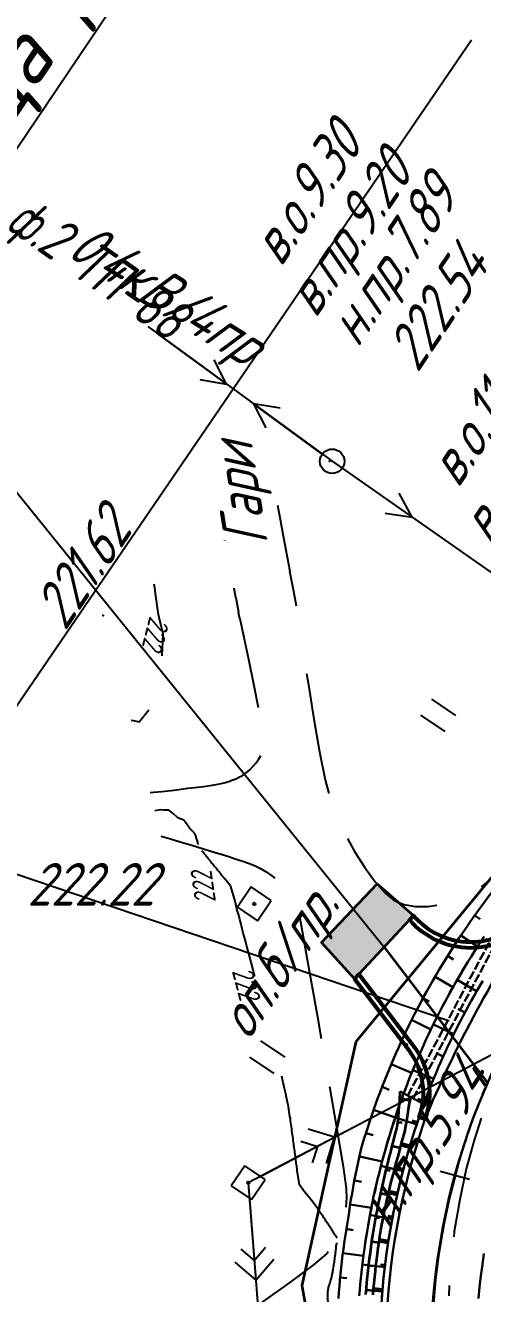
# Model space of a CAD drawing. Header units: millimetres. Extents: x -698 to 8131, y -704 to 4503.
# Drawn here: x 4445.5 to 4483, y 2994.8 to 3098.7 of the extents above; entities that cross this region are included whole.
import ezdxf
from ezdxf import colors
from ezdxf.entities.mleader import LeaderData, LeaderLine
from ezdxf.math import Vec2, Vec3

# ---------------------------------------------------------------- set-up
doc = ezdxf.new("R2010")
doc.units = ezdxf.units.MM
for name, pattern in [('ACAD_ISO02W100', [15, 12, -3]), ('CONTI', [0]), ('STROT', [1.7, 0.5, -1.2])]:
    doc.linetypes.add(name, pattern=pattern)
for name, color, linetype, lineweight in [('10', 1, 'Continuous', 35), ('Гравий', 30, 'Continuous', 35), ('КОПИЯ_ОСЬ_13_ОТКОСЫ', 7, 'Continuous', 30), ('ОСЬ_ВЕРХ_ПОКРЫТИЯ_ГРАНИЦЫ_ПОЛОС', 7, 'Continuous', 30), ('ОСЬ_ВЕРХ_ПОКРЫТИЯ_ОСЬ', 1, 'Continuous', 30), ('Ось_примыкания', 1, 'Continuous', 35), ('Площ примыкании', 101, 'Continuous', 30), ('Трубы мет.', 7, 'ACAD_ISO02W100', 30)]:
    doc.layers.add(name, color=color, linetype=linetype, lineweight=lineweight)
for name, color, linetype in [('GOR_BDEFAULT', 212, 'CONTI'), ('NAD_MDEFAULT', 7, 'CONTI'), ('PI_OTDEFAULT', 172, 'CONTI'), ('PI_TTDEFAULT', 5, 'CONTI'), ('PLN_O', 7, 'CONTI'), ('SIT_LDEFAULT', 7, 'CONTI'), ('USLZNDEFAULT', 7, 'CONTI'), ('ZAPSKDEFAULT', 7, 'CONTI'), ('Выноски', 250, 'Continuous'), ('ОСЬ_ВЕРХ_ПОКРЫТИЯ_ПИКЕТЫ', 1, 'Continuous'), ('разметка', 7, 'Continuous')]:
    doc.layers.add(name, color=color, linetype=linetype)
doc.styles.add('eskd', font='isocpeui.ttf', dxfattribs={"width": 1.2})
doc.styles.add('SHRFT', font='isocpeui.ttf', dxfattribs={"width": 3.5})
doc.styles.add('ГОСТ', font='isocpeui.ttf', dxfattribs={"height": 4})

# ---------------------------------------------------------------- blocks, each defined once
blk = doc.blocks.new('BL_2011')
at = {"color": 0}
for p, q in [((0, 0), (0, 2.4)), ((1.6, 0), (1.6, 2.4))]:
    blk.add_line(p, q, dxfattribs=at)
blk = doc.blocks.new('BL_27')
at = {"color": 0}
for p, q in [((1, 1), (-1, 1)), ((-1, 1), (-1, -1)), ((1, -1), (1, 1)), ((-1, -1), (1, -1))]:
    blk.add_line(p, q, dxfattribs=at)
blk.add_circle((0, 0), 0.1, dxfattribs=at)
blk = doc.blocks.new('BL_20')
at = {"color": 0}
blk.add_circle((0, 0), 1, dxfattribs=at)
blk = doc.blocks.new('*U49')
at = {"layer": 'КОПИЯ_ОСЬ_13_ОТКОСЫ'}
for points in [[(101.55, 385.49), (101.59, 386), (101.63, 386.5), (101.67, 387.01), (101.72, 387.51), (101.77, 388.02), (101.83, 388.52), (101.89, 389.03), (101.96, 389.53), (102.03, 390.03), (102.1, 390.53), (102.18, 391.03), (102.26, 391.54), (102.35, 392.04), (102.42, 392.55), (102.5, 393.06), (102.58, 393.58), (102.67, 394.09), (102.76, 394.6), (102.85, 395.11), (102.95, 395.62), (103.05, 396.13), (103.16, 396.64), (103.27, 397.15), (103.39, 397.66), (103.53, 398.14), (103.67, 398.61), (103.82, 399.09), (103.98, 399.57), (104.13, 400.04), (104.29, 400.51), (104.46, 400.98), (104.62, 401.45), (104.79, 401.92), (104.97, 402.39), (105.15, 402.86), (105.33, 403.32), (105.51, 403.79), (105.7, 404.25), (105.9, 404.71), (106.09, 405.17), (106.29, 405.62), (106.5, 406.08), (106.7, 406.53), (106.91, 406.99), (107.13, 407.44), (107.35, 407.89), (107.57, 408.33), (107.79, 408.78), (108.03, 409.24), (108.27, 409.69), (108.51, 410.14), (108.76, 410.6), (109.01, 411.04), (109.27, 411.49), (109.53, 411.94), (109.79, 412.38), (110.05, 412.82), (110.32, 413.26), (110.59, 413.7), (110.87, 414.13), (111.15, 414.56), (111.43, 414.99), (111.72, 415.42), (112.01, 415.84), (112.3, 416.27), (112.6, 416.69), (112.9, 417.1), (114.11, 418.74)], [(103.26, 385.7), (103.3, 386.18), (103.34, 386.66), (103.39, 387.14), (103.44, 387.62), (103.49, 388.1), (103.55, 388.58), (103.61, 389.06), (103.68, 389.54), (103.75, 390.02), (103.82, 390.5), (103.9, 390.98), (103.98, 391.46), (104.06, 391.93), (104.15, 392.41), (104.24, 392.88), (104.34, 393.36), (104.44, 393.83), (104.54, 394.3), (104.65, 394.78), (104.76, 395.25), (104.88, 395.72), (104.99, 396.19), (105.12, 396.66), (105.24, 397.12), (105.37, 397.59), (105.5, 398.05), (105.64, 398.52), (105.78, 398.98), (105.93, 399.44), (106.07, 399.9), (106.23, 400.36), (106.38, 400.82), (106.54, 401.28), (106.7, 401.74), (106.87, 402.19), (107.04, 402.64), (107.21, 403.1), (107.39, 403.55), (107.57, 404), (107.75, 404.44), (107.94, 404.89), (108.13, 405.33), (108.33, 405.78), (108.52, 406.22), (108.72, 406.66), (108.93, 407.1), (109.14, 407.53), (109.35, 407.97), (109.57, 408.4), (109.78, 408.83), (110.01, 409.26), (110.23, 409.69), (110.46, 410.12), (110.69, 410.54), (110.93, 410.97), (111.17, 411.39), (111.41, 411.81), (111.66, 412.22), (111.91, 412.64), (112.16, 413.06), (112.42, 413.48), (112.69, 413.89), (112.95, 414.31), (113.22, 414.72), (113.5, 415.13)], [(112.73, 416.87), (113.18, 416.55)], [(111.59, 415.22), (112.95, 414.31)], [(110.5, 413.55), (110.98, 413.25)], [(109.47, 411.83), (110.94, 410.98)], [(108.49, 410.09), (109, 409.81)], [(107.55, 408.3), (109.13, 407.52)], [(106.69, 406.5), (107.24, 406.25)], [(105.88, 404.67), (107.55, 403.96)], [(105.13, 402.82), (105.71, 402.59)], [(104.44, 400.94), (106.21, 400.32)], [(103.81, 399.04), (104.41, 398.85)], [(103.27, 397.12), (105.13, 396.7)], [(102.86, 395.16), (103.43, 395.05)], [(102.52, 393.19), (104.25, 392.91)], [(102.2, 391.18), (102.76, 391.09)], [(101.92, 389.2), (103.6, 388.98)], [(101.69, 387.21), (102.25, 387.16)]]:
    blk.add_lwpolyline(points, dxfattribs=at)

msp = doc.modelspace()

# ---------------------------------------------------------------- hatches: boundary and pattern name
at = {"layer": 'Гравий', "ltscale": 7}
h = msp.add_hatch(color=256, dxfattribs=at)
h.paths.add_polyline_path([(4474.93, 3023.18), (4471.9, 3025.77), (4469.81, 3023.55), (4472.51, 3020.58)])
h.paths.add_polyline_path([(4474.36, 3028.36), (4471.9, 3025.77), (4474.93, 3023.18), (4477.35, 3025.77)])

# ---------------------------------------------------------------- linework, layer by layer
at = {"layer": '10'}
for p, q in [((4488.27, 3034.38), (4472.63, 3015.43)), ((4472.63, 3015.43), (4468.19, 2995.45)), ((4468.19, 2995.45), (4472.37, 2972.49))]:
    msp.add_line(p, q, dxfattribs=at)
msp.add_lwpolyline([(4789.1, 3384.46), (4785.09, 3347.22), (4781.96, 3330.51), (4765.34, 3289.65), (4750.58, 3264.93), (4737.29, 3247.84), (4704.08, 3217.11), (4605.07, 3113.42), (4594.85, 3105.35), (4502.87, 3046.58), (4488.27, 3034.38), (4472.63, 3015.43), (4468.19, 2995.45), (4472.37, 2972.49)], dxfattribs=at)
at = {"layer": 'GOR_BDEFAULT', "color": 212, "elevation": 222, "flags": 128}
for points in [[(4456.74, 3047.04), (4456.82, 3048.84), (4456.63, 3049.62), (4456.5, 3050.17), (4456.44, 3050.44), (4456.41, 3050.62), (4456.36, 3050.96), (4456.3, 3051.42), (4456.23, 3051.94), (4456.17, 3052.42), (4456.12, 3052.77), (4456.1, 3052.92)], [(4456.74, 3047.04), (4456.82, 3048.84), (4456.63, 3049.62), (4456.5, 3050.17), (4456.44, 3050.44), (4456.41, 3050.62), (4456.36, 3050.96), (4456.3, 3051.42), (4456.23, 3051.94), (4456.17, 3052.42), (4456.12, 3052.77), (4456.1, 3052.92)], [(4454.2, 3041.78), (4454.4, 3041.74), (4454.86, 3041.64), (4455.64, 3042.61)], [(4454.2, 3041.78), (4454.4, 3041.74), (4454.86, 3041.64), (4455.64, 3042.61)], [(4459.4, 3032.52), (4459.04, 3032.87), (4459.02, 3032.91), (4458.98, 3032.95), (4458.95, 3033), (4458.92, 3033.05), (4458.89, 3033.1), (4458.85, 3033.15), (4458.81, 3033.2), (4458.78, 3033.26), (4458.74, 3033.31), (4458.71, 3033.36), (4458.67, 3033.41), (4458.63, 3033.46), (4458.6, 3033.51), (4458.56, 3033.55), (4458.52, 3033.58), (4458.02, 3033.77), (4457.62, 3034.16), (4457.3, 3034.41), (4456.86, 3034.4), (4456.64, 3034.42), (4456.32, 3034.38), (4456.15, 3034.35)], [(4459.4, 3032.52), (4459.04, 3032.87), (4459.02, 3032.91), (4458.98, 3032.95), (4458.95, 3033), (4458.92, 3033.05), (4458.89, 3033.1), (4458.85, 3033.15), (4458.81, 3033.2), (4458.78, 3033.26), (4458.74, 3033.31), (4458.71, 3033.36), (4458.67, 3033.41), (4458.63, 3033.46), (4458.6, 3033.51), (4458.56, 3033.55), (4458.52, 3033.58), (4458.02, 3033.77), (4457.62, 3034.16), (4457.3, 3034.41), (4456.86, 3034.4), (4456.64, 3034.42), (4456.32, 3034.38), (4456.15, 3034.35)], [(4459.71, 3031.58), (4459.7, 3031.63), (4459.68, 3031.69), (4459.66, 3031.75), (4459.65, 3031.81), (4459.63, 3031.88), (4459.61, 3031.95), (4459.58, 3032.02), (4459.56, 3032.09), (4459.54, 3032.16), (4459.52, 3032.23), (4459.49, 3032.3), (4459.47, 3032.36), (4459.44, 3032.42), (4459.42, 3032.47), (4459.4, 3032.52)], [(4459.71, 3031.58), (4459.7, 3031.63), (4459.68, 3031.69), (4459.66, 3031.75), (4459.65, 3031.81), (4459.63, 3031.88), (4459.61, 3031.95), (4459.58, 3032.02), (4459.56, 3032.09), (4459.54, 3032.16), (4459.52, 3032.23), (4459.49, 3032.3), (4459.47, 3032.36), (4459.44, 3032.42), (4459.42, 3032.47), (4459.4, 3032.52)], [(4459.71, 3031.58), (4459.7, 3031.63), (4459.68, 3031.69), (4459.66, 3031.75), (4459.65, 3031.81), (4459.63, 3031.88), (4459.61, 3031.95), (4459.58, 3032.02), (4459.56, 3032.09), (4459.54, 3032.16), (4459.52, 3032.23), (4459.49, 3032.3), (4459.47, 3032.36), (4459.44, 3032.42), (4459.42, 3032.47), (4459.4, 3032.52)], [(4459.71, 3031.58), (4459.7, 3031.63), (4459.68, 3031.69), (4459.66, 3031.75), (4459.65, 3031.81), (4459.63, 3031.88), (4459.61, 3031.95), (4459.58, 3032.02), (4459.56, 3032.09), (4459.54, 3032.16), (4459.52, 3032.23), (4459.49, 3032.3), (4459.47, 3032.36), (4459.44, 3032.42), (4459.42, 3032.47), (4459.4, 3032.52)], [(4464.35, 3020.76), (4464.2, 3021.31), (4464.06, 3021.84), (4463.92, 3022.36), (4463.79, 3022.86), (4463.66, 3023.34), (4463.54, 3023.81), (4463.42, 3024.25), (4463.31, 3024.67), (4463.21, 3025.07), (4463.11, 3025.45), (4463.02, 3025.8), (4462.93, 3026.13), (4462.85, 3026.43), (4462.78, 3026.7), (4462.72, 3026.94), (4462.37, 3028.15), (4462.21, 3028.35), (4461.84, 3028.81), (4461.8, 3028.86), (4461.76, 3028.91), (4461.71, 3028.97), (4461.67, 3029.02), (4461.62, 3029.08), (4461.57, 3029.14), (4461.52, 3029.2), (4461.47, 3029.27), (4461.41, 3029.34), (4461.35, 3029.41), (4461.29, 3029.49), (4461.23, 3029.57), (4461.16, 3029.65), (4461.09, 3029.73), (4461.02, 3029.82), (4460.95, 3029.9), (4460.88, 3030), (4460.8, 3030.09), (4460.73, 3030.18), (4460.65, 3030.28), (4460.57, 3030.37), (4460.5, 3030.46), (4460.43, 3030.55), (4460.35, 3030.64), (4460.29, 3030.72), (4460.22, 3030.8), (4460.16, 3030.88), (4460.1, 3030.95), (4460.05, 3031.01), (4460, 3031.07)], [(4471.09, 2999.33), (4470.92, 2999.59), (4470.89, 2999.64), (4470.85, 2999.69), (4470.81, 2999.75), (4470.77, 2999.82), (4470.73, 2999.88), (4470.68, 2999.95), (4470.64, 3000.03), (4470.59, 3000.1), (4470.54, 3000.18), (4470.49, 3000.26), (4470.43, 3000.34), (4470.38, 3000.42), (4470.33, 3000.5), (4470.28, 3000.58), (4470.22, 3000.66), (4470.17, 3000.74), (4470.12, 3000.82), (4470.07, 3000.89), (4470.02, 3000.97), (4469.97, 3001.04), (4469.93, 3001.11), (4469.88, 3001.18), (4469.83, 3001.25), (4469.79, 3001.32), (4469.74, 3001.38), (4469.69, 3001.45), (4469.65, 3001.51), (4469.61, 3001.58), (4469.56, 3001.64), (4469.52, 3001.7), (4468.92, 3002.5), (4468.41, 3003.13), (4468.01, 3003.71), (4467.83, 3004.71), (4467.82, 3004.81), (4467.81, 3004.9), (4467.8, 3005), (4467.78, 3005.11), (4467.77, 3005.22), (4467.76, 3005.33), (4467.74, 3005.44), (4467.73, 3005.56), (4467.71, 3005.68), (4467.69, 3005.8), (4467.68, 3005.93), (4467.66, 3006.06), (4467.64, 3006.19), (4467.63, 3006.33), (4467.61, 3006.47), (4467.59, 3006.61), (4467.57, 3006.75), (4467.55, 3006.9), (4467.53, 3007.04), (4467.51, 3007.19), (4467.49, 3007.35), (4467.47, 3007.5), (4467.45, 3007.66), (4467.43, 3007.81), (4467.41, 3007.97), (4467.38, 3008.14), (4467.36, 3008.3), (4467.34, 3008.46), (4467.32, 3008.63), (4467.29, 3008.79), (4467.27, 3008.96), (4467.25, 3009.13), (4467.22, 3009.31), (4467.19, 3009.5), (4467.16, 3009.69), (4467.13, 3009.89), (4467.09, 3010.11), (4467.04, 3010.35), (4466.99, 3010.6), (4466.94, 3010.87), (4466.87, 3011.16), (4466.8, 3011.48), (4466.72, 3011.83), (4466.63, 3012.2), (4466.54, 3012.6)], [(4470.84, 2997.28), (4470.86, 2997.39), (4470.87, 2997.51), (4470.89, 2997.64), (4470.91, 2997.76), (4470.92, 2997.89), (4470.94, 2998.01), (4470.95, 2998.14), (4470.97, 2998.26), (4470.98, 2998.37), (4471, 2998.49), (4471.01, 2998.6), (4471.02, 2998.7), (4471.04, 2998.79), (4471.05, 2998.88), (4471.06, 2998.96)], [(4470.84, 2997.28), (4470.86, 2997.39), (4470.87, 2997.51), (4470.89, 2997.64), (4470.91, 2997.76), (4470.92, 2997.89), (4470.94, 2998.01), (4470.95, 2998.14), (4470.97, 2998.26), (4470.98, 2998.37), (4471, 2998.49), (4471.01, 2998.6), (4471.02, 2998.7), (4471.04, 2998.79), (4471.05, 2998.88), (4471.06, 2998.96)], [(4469.82, 2991.81), (4470.17, 2992.31), (4470.44, 2993.09), (4470.43, 2993.18), (4470.43, 2993.28), (4470.42, 2993.37), (4470.41, 2993.48), (4470.4, 2993.58), (4470.39, 2993.69), (4470.38, 2993.8), (4470.36, 2993.92), (4470.35, 2994.03), (4470.34, 2994.14), (4470.33, 2994.26), (4470.32, 2994.37), (4470.31, 2994.48), (4470.31, 2994.58), (4470.31, 2994.68), (4470.31, 2994.78), (4470.32, 2994.88), (4470.33, 2994.97), (4470.34, 2995.05), (4470.36, 2995.14), (4470.37, 2995.22), (4470.39, 2995.3), (4470.41, 2995.38), (4470.44, 2995.45), (4470.46, 2995.53), (4470.48, 2995.6), (4470.5, 2995.68), (4470.53, 2995.75), (4470.55, 2995.83), (4470.57, 2995.9), (4470.6, 2995.98), (4470.62, 2996.05), (4470.64, 2996.13), (4470.65, 2996.21), (4470.67, 2996.3), (4470.69, 2996.38), (4470.71, 2996.47), (4470.73, 2996.56), (4470.74, 2996.65), (4470.76, 2996.75), (4470.77, 2996.85), (4470.79, 2996.95), (4470.81, 2997.05), (4470.82, 2997.16), (4470.84, 2997.28)]]:
    msp.add_lwpolyline(points, dxfattribs=at)
at = {"layer": 'PI_TTDEFAULT', "color": 5}
for p in [(4470.45, 3062.98, 222.54), (4470.68, 3062.98, 222.54), (4451.91, 3050.35, 221.62), (4461.67, 3030.76, 222.22), (4463.8, 3003.88, 221.62)]:
    msp.add_point(p, dxfattribs=at)
at = {"layer": 'SIT_LDEFAULT', "color": 7}
for p, q in [((4455.56, 3074.02), (4470.68, 3062.98)), ((4456.37, 3073.43), (4462.02, 3069.3)), ((4462.02, 3069.3), (4461, 3071.29)), ((4459.82, 3069.67), (4462.02, 3069.3)), ((4469.87, 3063.57), (4464.22, 3067.7)), ((4464.22, 3067.7), (4465.24, 3065.71)), ((4466.42, 3067.33), (4464.22, 3067.7)), ((4470.68, 3062.98), (4495.54, 3045.58)), ((4471.5, 3062.41), (4477.23, 3058.39)), ((4477.23, 3058.39), (4476.17, 3060.36)), ((4466.19, 3059.39), (4466.25, 3059.08)), ((4466.25, 3059.08), (4466.41, 3058.24)), ((4466.41, 3058.24), (4466.64, 3057.02)), ((4475.02, 3058.72), (4477.23, 3058.39)), ((4466.64, 3057.02), (4466.91, 3055.55)), ((4461.88, 3056.5), (4461.87, 3056.53)), ((4466.91, 3055.55), (4467.21, 3053.99)), ((4467.19, 3053.99), (4467.47, 3052.47)), ((4462.79, 3051.78), (4462.64, 3052.58)), ((4463.03, 3050.6), (4462.8, 3051.78)), ((4467.48, 3052.47), (4467.72, 3051.15)), ((4463.12, 3050.06), (4463.01, 3050.6)), ((4463.43, 3048.66), (4463.13, 3050.06)), ((4463.84, 3046.73), (4463.43, 3048.66)), ((4464.28, 3044.58), (4463.85, 3046.73)), ((4468.58, 3045.6), (4468.73, 3044.66)), ((4464.64, 3042.78), (4464.28, 3044.58)), ((4468.73, 3044.66), (4469.18, 3041.86)), ((4469.18, 3041.86), (4469.64, 3039.18)), ((4469.63, 3039.18), (4470.1, 3036.87)), ((4464.18, 3037.97), (4464.45, 3038.28)), ((4464.44, 3038.28), (4464.67, 3038.61)), ((4464.67, 3038.61), (4464.83, 3038.89)), ((4462.6, 3036.89), (4462.97, 3037.06)), ((4462.97, 3037.07), (4463.32, 3037.25)), ((4463.32, 3037.25), (4463.64, 3037.46)), ((4463.64, 3037.46), (4463.92, 3037.7)), ((4463.92, 3037.7), (4464.18, 3037.97)), ((4456.73, 3035.94), (4457.72, 3036.05)), ((4457.72, 3036.05), (4458.84, 3036.19)), ((4458.84, 3036.19), (4459.94, 3036.32)), ((4459.94, 3036.32), (4460.86, 3036.45)), ((4460.86, 3036.45), (4461.45, 3036.55)), ((4461.45, 3036.55), (4461.83, 3036.65)), ((4461.83, 3036.65), (4462.22, 3036.76)), ((4462.22, 3036.76), (4462.6, 3036.9)), ((4470.11, 3036.87), (4470.4, 3035.77)), ((4455.75, 3035.84), (4456.02, 3035.87)), ((4456.02, 3035.87), (4456.73, 3035.94)), ((4456.64, 3032.26), (4456.85, 3032.2)), ((4456.85, 3032.2), (4457.42, 3032.04)), ((4457.42, 3032.04), (4458.23, 3031.8)), ((4471.93, 3032.09), (4472.52, 3031.02)), ((4458.23, 3031.8), (4459.18, 3031.52)), ((4459.18, 3031.52), (4460.14, 3031.24)), ((4460.14, 3031.24), (4461.01, 3030.97)), ((4461.01, 3030.97), (4461.67, 3030.76)), ((4515.98, 3031.25), (4463.8, 3003.88)), ((4472.52, 3031.02), (4473.35, 3029.7)), ((4461.67, 3030.76), (4462.2, 3030.59)), ((4462.2, 3030.59), (4462.74, 3030.42)), ((4462.74, 3030.42), (4463.28, 3030.25)), ((4463.28, 3030.25), (4463.81, 3030.06)), ((4463.81, 3030.06), (4464.32, 3029.86)), ((4464.32, 3029.86), (4464.81, 3029.62)), ((4464.81, 3029.62), (4465.27, 3029.34)), ((4465.27, 3029.34), (4465.72, 3029.02)), ((4465.72, 3029.02), (4465.97, 3028.83)), ((4473.35, 3029.7), (4474.2, 3028.54)), ((4474.2, 3028.54), (4475.02, 3027.61)), ((4482.92, 3028.11), (4483.49, 3028.57)), ((4475.02, 3027.61), (4475.77, 3027)), ((4475.77, 3027), (4476.56, 3026.66)), ((4476.56, 3026.66), (4477.5, 3026.51)), ((4477.5, 3026.51), (4478.53, 3026.51)), ((4478.53, 3026.51), (4479.26, 3026.61)), ((4468.02, 3025.54), (4468.13, 3024.94)), ((4468.13, 3024.94), (4468.72, 3021.71)), ((4468.72, 3021.71), (4469.47, 3017.48)), ((4469.48, 3017.48), (4469.79, 3015.7)), ((4470.47, 3011.76), (4471.01, 3008.58)), ((4482.9, 3009.16), (4482.31, 3007.37)), ((4470.88, 3007.6), (4468.72, 3008.27)), ((4471.01, 3008.58), (4471.57, 3005.2)), ((4464.69, 3004.34), (4470.88, 3007.6)), ((4468.12, 3007.27), (4469.47, 3006.85)), ((4470.21, 3005.44), (4470.88, 3007.6)), ((4482.31, 3007.37), (4481.67, 3005.01)), ((4469.47, 3006.85), (4469.05, 3005.5)), ((4471.57, 3005.2), (4471.82, 3003.41)), ((4481.67, 3005.01), (4481.13, 3002.49)), ((4463.8, 3003.88), (4468.52, 2943.1)), ((4463.88, 3002.88), (4464.42, 2995.9)), ((4471.82, 3003.41), (4471.85, 3002.6)), ((4471.85, 3002.6), (4471.8, 3001.88)), ((4481.13, 3002.49), (4480.69, 2999.88)), ((4480.69, 2999.88), (4480.64, 2999.44)), ((4464.3, 2997.5), (4463.22, 2998.42)), ((4465.22, 2998.57), (4464.3, 2997.5)), ((4464.42, 2995.9), (4465.89, 2997.62)), ((4470.21, 2998.04), (4469.14, 2997.16)), ((4470.36, 2998.21), (4470.22, 2998.03)), ((4462.7, 2997.38), (4464.42, 2995.9)), ((4469.14, 2997.15), (4467.23, 2995.73)), ((4467.23, 2995.73), (4464.85, 2994.03)), ((4480.28, 2995.46), (4480.23, 2994.62))]:
    msp.add_line(p, q, dxfattribs=at)
at = {"layer": 'Гравий', "linetype": 'Continuous'}
msp.add_lwpolyline([(4472.51, 3020.58), (4469.81, 3023.55), (4474.36, 3028.36), (4477.35, 3025.77)], dxfattribs=at)
at = {"layer": 'КОПИЯ_ОСЬ_13_ОТКОСЫ'}
for points in [[(4472.9, 2994.61), (4472.94, 2995.09), (4472.98, 2995.57), (4473.03, 2996.06), (4473.08, 2996.54), (4473.13, 2997.02), (4473.19, 2997.5), (4473.26, 2997.98), (4473.32, 2998.46), (4473.39, 2998.94), (4473.46, 2999.42), (4473.54, 2999.89), (4473.62, 3000.37), (4473.71, 3000.85), (4473.8, 3001.32), (4473.89, 3001.8), (4473.98, 3002.27), (4474.08, 3002.75), (4474.19, 3003.22), (4474.29, 3003.69), (4474.4, 3004.16), (4474.52, 3004.63), (4474.64, 3005.1), (4474.76, 3005.57), (4474.89, 3006.04), (4475.02, 3006.5), (4475.15, 3006.97), (4475.29, 3007.43), (4475.43, 3007.9), (4475.57, 3008.36), (4475.72, 3008.82), (4475.87, 3009.28), (4476.03, 3009.74), (4476.18, 3010.19), (4476.35, 3010.65), (4476.51, 3011.1), (4476.68, 3011.56), (4476.86, 3012.01), (4477.03, 3012.46), (4477.21, 3012.91), (4477.4, 3013.36), (4477.58, 3013.8), (4477.78, 3014.25), (4477.97, 3014.69), (4478.17, 3015.13), (4478.37, 3015.57), (4478.57, 3016.01), (4478.78, 3016.45), (4478.99, 3016.88), (4479.21, 3017.32), (4479.43, 3017.75), (4479.65, 3018.18), (4479.88, 3018.61), (4480.11, 3019.03), (4480.34, 3019.46), (4480.57, 3019.88), (4480.81, 3020.3), (4481.05, 3020.72), (4481.3, 3021.14), (4481.55, 3021.55), (4481.81, 3021.97), (4482.07, 3022.39), (4482.33, 3022.81), (4482.6, 3023.22), (4482.87, 3023.63), (4483.14, 3024.04)], [(4482.52, 3019.57), (4480.92, 3020.49)], [(4474.74, 2994.42), (4474.78, 2994.88), (4474.82, 2995.35), (4474.87, 2995.81), (4474.91, 2996.28), (4474.97, 2996.74), (4475.02, 2997.2), (4475.08, 2997.67), (4475.14, 2998.13), (4475.21, 2998.59), (4475.28, 2999.05), (4475.35, 2999.51), (4475.43, 2999.97), (4475.51, 3000.43), (4475.6, 3000.89), (4475.68, 3001.35), (4475.78, 3001.81), (4475.87, 3002.26), (4475.97, 3002.72), (4476.07, 3003.17), (4476.18, 3003.63), (4476.29, 3004.08), (4476.4, 3004.53), (4476.52, 3004.98), (4476.64, 3005.44), (4476.76, 3005.88), (4476.89, 3006.33), (4477.02, 3006.78), (4477.16, 3007.23), (4477.29, 3007.67), (4477.43, 3008.12), (4477.58, 3008.56), (4477.73, 3009), (4477.88, 3009.44), (4478.04, 3009.88), (4478.19, 3010.32), (4478.36, 3010.76), (4478.52, 3011.2), (4478.69, 3011.63), (4478.86, 3012.06), (4479.04, 3012.5), (4479.22, 3012.93), (4479.4, 3013.36), (4479.59, 3013.78), (4479.78, 3014.21), (4479.97, 3014.63), (4480.17, 3015.06), (4480.37, 3015.48), (4480.57, 3015.9), (4480.78, 3016.32), (4480.99, 3016.73), (4481.2, 3017.15), (4481.41, 3017.56), (4481.63, 3017.97), (4481.86, 3018.38), (4482.08, 3018.79), (4482.31, 3019.2), (4482.54, 3019.6), (4482.78, 3020.01), (4483.02, 3020.41)], [(4481.55, 3017.82), (4481.01, 3018.11)], [(4480.64, 3016.04), (4478.98, 3016.85)], [(4479.79, 3014.23), (4479.22, 3014.48)], [(4479, 3012.39), (4477.29, 3013.09)], [(4478.27, 3010.53), (4477.69, 3010.74)], [(4477.61, 3008.64), (4475.85, 3009.23)], [(4477.01, 3006.73), (4476.42, 3006.91)], [(4476.47, 3004.81), (4474.68, 3005.27)], [(4476, 3002.86), (4475.4, 3003)], [(4475.6, 3000.9), (4473.78, 3001.25)], [(4475.26, 2998.93), (4474.65, 2999.03)], [(4474.99, 2996.95), (4473.15, 2997.17)], [(4474.79, 2994.96), (4474.17, 2995.01)]]:
    msp.add_lwpolyline(points, dxfattribs=at)
at = {"layer": 'ОСЬ_ВЕРХ_ПОКРЫТИЯ_ГРАНИЦЫ_ПОЛОС', "linetype": 'Continuous'}
for points in [[(4477.35, 3025.77), (4477.35, 3025.77), (4477.35, 3025.77, 0.465023), (4486.63, 3025.74)], [(4477.01, 3025.4), (4477.01, 3025.4, 0.462369), (4487.02, 3025.43)], [(4472.51, 3020.58), (4477.01, 3014.69, -0.249615), (4477.82, 3009.25, -0.249615)], [(4472.91, 3020.89), (4477.41, 3014.99, -0.250839), (4478.28, 3009.06), (4478.28, 3009.06), (4478.28, 3009.06), (4478.28, 3009.06), (4478.1, 3008.56), (4477.78, 3007.54), (4477.47, 3006.53), (4477.17, 3005.5), (4476.9, 3004.47), (4476.65, 3003.44), (4476.41, 3002.4), (4476.2, 3001.36), (4476, 3000.31), (4475.82, 2999.26), (4475.66, 2998.21), (4475.52, 2997.15), (4475.4, 2996.1), (4475.3, 2995.04), (4475.21, 2993.97)]]:
    msp.add_lwpolyline(points, format="xyb", dxfattribs=at)
for points in [[(4474.71, 2994.01), (4474.8, 2995.08), (4474.9, 2996.15), (4475.02, 2997.21), (4475.16, 2998.28), (4475.33, 2999.34), (4475.51, 3000.4), (4475.7, 3001.45), (4475.92, 3002.51), (4476.16, 3003.55), (4476.42, 3004.6), (4476.69, 3005.63), (4476.99, 3006.67), (4477.3, 3007.69), (4477.63, 3008.72), (4477.82, 3009.25)], [(4483.12, 2998.09), (4482.99, 2997.17), (4482.86, 2996.24), (4482.76, 2995.32), (4482.67, 2994.39)]]:
    msp.add_lwpolyline(points, dxfattribs=at)
at = {"layer": 'ОСЬ_ВЕРХ_ПОКРЫТИЯ_ОСЬ'}
msp.add_lwpolyline([(4478.87, 2986.7, -0.197747), (4492.5, 3026.29)], format="xyb", dxfattribs=at)
at = {"layer": 'ОСЬ_ВЕРХ_ПОКРЫТИЯ_ПИКЕТЫ'}
msp.add_line((4481.93, 3004.13), (4479.52, 3004.79), dxfattribs=at)
at = {"layer": 'Ось_примыкания', "color": 0}
for p, q in [((4476.22, 3010.83), (4477.06, 3010.6)), ((4476.07, 3008.84), (4476.42, 3008.8)), ((4477.66, 3008.8), (4477.24, 3008.94)), ((4477.06, 3006.9), (4476.37, 3007.1)), ((4475.59, 3006.89), (4476.27, 3006.73)), ((4475.11, 3004.95), (4475.43, 3004.88)), ((4476.51, 3004.97), (4476.18, 3005.06)), ((4474.66, 3003.01), (4475.27, 3002.88)), ((4476.04, 3003.03), (4475.34, 3003.19)), ((4474.27, 3001.04), (4474.56, 3000.99)), ((4475.63, 3001.07), (4475.27, 3001.14)), ((4473.94, 2999.07), (4474.52, 2998.99)), ((4475.29, 2999.1), (4474.55, 2999.22)), ((4473.67, 2997.09), (4473.97, 2997.06)), ((4475.01, 2997.12), (4474.65, 2997.16)), ((4473.47, 2995.1), (4474.07, 2995.05)), ((4474.8, 2995.13), (4474.08, 2995.2))]:
    msp.add_line(p, q, dxfattribs=at)
at = {"layer": 'Ось_примыкания', "linetype": 'Continuous'}
for points in [[(4477.35, 3025.77), (4472.51, 3020.58)], [(4474.93, 3023.18), (4483.42, 3012.06)]]:
    msp.add_lwpolyline(points, dxfattribs=at)
at = {"layer": 'Ось_примыкания', "color": 0}
for points in [[(4473.44, 2994.73), (4473.48, 2995.22), (4473.52, 2995.71), (4473.57, 2996.2), (4473.62, 2996.68), (4473.68, 2997.17), (4473.74, 2997.66), (4473.81, 2998.14), (4473.87, 2998.63), (4473.94, 2999.11), (4474.02, 2999.59), (4474.1, 3000.08), (4474.27, 3001.05), (4474.36, 3001.54), (4474.46, 3002.04), (4474.56, 3002.53), (4474.66, 3003.01), (4474.77, 3003.5), (4474.88, 3003.99), (4474.99, 3004.48), (4475.11, 3004.96), (4475.24, 3005.45), (4475.36, 3005.93), (4475.48, 3006.42), (4475.59, 3006.9), (4475.72, 3007.38), (4475.84, 3007.86), (4475.97, 3008.33), (4476.07, 3008.8), (4476.11, 3009.27), (4476.15, 3009.7), (4476.16, 3010.14), (4476.22, 3010.6), (4476.24, 3011.34)], [(4474.04, 2994.69), (4474.08, 2995.17), (4474.12, 2995.65), (4474.17, 2996.14), (4474.22, 2996.62), (4474.27, 2997.1), (4474.33, 2997.58), (4474.39, 2998.06), (4474.45, 2998.54), (4474.52, 2999.02), (4474.59, 2999.5), (4474.67, 2999.98), (4474.75, 3000.46), (4474.85, 3000.94), (4474.94, 3001.43), (4475.05, 3001.91), (4475.16, 3002.4), (4475.27, 3002.88), (4475.38, 3003.36), (4475.5, 3003.84), (4475.62, 3004.32), (4475.75, 3004.8), (4475.88, 3005.28), (4476.02, 3005.75), (4476.13, 3006.21), (4476.25, 3006.67), (4476.37, 3007.13), (4476.5, 3007.58), (4476.63, 3008.04), (4476.72, 3008.5), (4476.81, 3008.97), (4476.89, 3009.47), (4476.94, 3009.89), (4477.01, 3010.36), (4477.12, 3010.85)]]:
    msp.add_lwpolyline(points, dxfattribs=at)
at = {"layer": 'Площ примыкании', "color": 4, "lineweight": 53, "ltscale": 7}
for points in [[(4477.01, 3025.4), (4477.35, 3025.77, -0.458619)], [(4486.62, 3025.73), (4487.01, 3025.42, -0.464305), (4477.03, 3025.42), (4477.35, 3025.77, 0.464092), (4486.62, 3025.73, -30851.96531)], [(4472.51, 3020.58), (4472.86, 3020.95), (4477.46, 3014.92, -0.246082), (4478.29, 3009.08), (4477.82, 3009.25, 0.249615), (4477.01, 3014.69), (4472.51, 3020.58)]]:
    msp.add_lwpolyline(points, format="xyb", dxfattribs=at)
at = {"layer": 'Площ примыкании', "linetype": 'Continuous', "lineweight": 30}
msp.add_lwpolyline([(4472.86, 3020.95), (4477.25, 3015.19, -0.261066), (4478.29, 3009.08, -0.048828), (4487.02, 3025.43, -0.462355), (4477.01, 3025.4)], format="xyb", dxfattribs=at)
at = {"layer": 'разметка', "linetype": 'STROT', "lineweight": 30}
msp.add_lwpolyline([(4481.65, 3007.48, -0.081863), (4490.03, 3023.28)], format="xyb", dxfattribs=at)
at = {"layer": 'разметка', "lineweight": 30, "ltscale": 7}
msp.add_lwpolyline([(4479.36, 2981.93, -0.020932), (4478.87, 2986.7, -0.090718), (4481.65, 3007.48)], format="xyb", dxfattribs=at)
at = {"layer": 'Трубы мет.', "lineweight": 30, "ltscale": 0.06}
for points in [[(4476.88, 3011.01), (4483.95, 3024.31)], [(4477.32, 3010.77), (4484.38, 3024.07)]]:
    msp.add_lwpolyline(points, dxfattribs=at)
at = {"layer": 'Трубы мет.', "lineweight": 30}
msp.add_lwpolyline([(4478.01, 3010.41), (4476.24, 3011.35)], dxfattribs=at)

# ---------------------------------------------------------------- block references
at = {"layer": 'USLZNDEFAULT', "color": 7, "rotation": 56}
for name, p in [('BL_20', (4470.68, 3062.98)), ('BL_27', (4464.3, 3026.72)), ('BL_27', (4463.8, 3003.88))]:
    msp.add_blockref(name, p, dxfattribs=at)
at = {"layer": 'ZAPSKDEFAULT', "color": 7, "rotation": 56}
for p in [(4479.93, 3040.83), (4465.93, 3012.83)]:
    msp.add_blockref('BL_2011', p, dxfattribs=at)
at = {"layer": 'КОПИЯ_ОСЬ_13_ОТКОСЫ'}
msp.add_blockref('*U49', (4369.64, 2608.91), dxfattribs=at)

# ---------------------------------------------------------------- texts
at = {"layer": 'GOR_BDEFAULT', "color": 212, "style": 'SHRFT', "width": 0.75}
for rotation, p in [(255.6603, (4455.72, 3050.35, 222)), (255.6603, (4455.72, 3050.35, 222)), (98.2789, (4461.16, 3026.89, 222)), (98.2789, (4461.16, 3026.89, 222)), (284.9987, (4462.44, 3021.23, 222))]:
    msp.add_text('222', height=1.722, rotation=rotation, dxfattribs=at).set_placement(p)
at = {"layer": 'NAD_MDEFAULT', "color": 7, "style": 'eskd', "oblique": 10, "width": 0.8}
for s, rotation, p in [('в.о.9.30', 56, (4466.46, 3078.79)), ('в.пр.9.20', 56, (4469.31, 3074.6)), ('н.пр.7.89', 56, (4472.78, 3072.2)), ('0.4кВ/4пр', 328, (4448.76, 3079.91)), ('в.о.11.63', 56, (4480.99, 3060.68)), ('в.пр.11.28', 56, (4483.6, 3056.05)), ('Гари', 99, (4465.43, 3056.21)), ('оп.б/пр.', 56, (4463.81, 3015.39)), ('н.пр.5.94', 56, (4475.3, 2999.96))]:
    msp.add_text(s, height=3.5, rotation=rotation, dxfattribs=at).set_placement(p)
at = {"layer": 'PI_OTDEFAULT', "color": 172, "style": 'eskd', "oblique": 10, "width": 0.8}
for s, p in [('222.54', (4477.67, 3070.14)), ('221.62', (4448.78, 3048.99))]:
    msp.add_text(s, height=3.5, rotation=56, dxfattribs=at).set_placement(p)
msp.add_text('222.22', height=3.5, dxfattribs=at).set_placement((4445.68, 3026.57))
at = {"layer": 'PLN_O', "style": 'SHRFT', "width": 0.75}
msp.add_text('ф.2 ТП-88', height=3.5, rotation=325, dxfattribs=at).set_placement((4443.79, 3082.15))

# ---------------------------------------------------------------- leaders
at = {"layer": 'Выноски', "linetype": 'Continuous'}
ml = msp.add_multileader_mtext('Standard', dxfattribs=at)
ml.set_content('Граница работа по примыканию', color=256, style='ГОСТ')
ml.set_leader_properties()
ml.build(insert=Vec2(0, 0))
ml.multileader.update_dxf_attribs({"text_left_attachment_type": 5, "text_right_attachment_type": 5, "dogleg_length": 0, "arrow_head_size": 0.18})
ctx = ml.context
ctx.base_point, ctx.char_height, ctx.arrow_head_size, ctx.landing_gap_size, ctx.plane_origin, ctx.plane_x_axis, ctx.plane_y_axis = Vec3(4434.44, 3073.23), 5, 0.18, 0, Vec3(4589.94, 3129.07), Vec3(0.559193, 0.829038), Vec3(-0.829038, 0.559193)
ctx.left_attachment, ctx.right_attachment = 5, 5
notes = []
notes.append((ctx, [(1, (1, 1, 0), (4434.44, 3073.23), (0.559193, 0.829038), 0, [(0, [(4475.29, 3022.71)], 0, [])])]))
ctx.mtext.insert, ctx.mtext.text_direction, ctx.mtext.rotation, ctx.mtext.flow_direction = Vec3(4429.11, 3076.83), Vec3(0.559193, 0.829038), 0.977384, 5
ml = msp.add_multileader_mtext('Standard', dxfattribs=at)
ml.set_content('металл. труба, {\\Fgost|c204;%%C} 0,5м, L-15,0м', color=256, style='ГОСТ')
ml.set_leader_properties()
ml.build(insert=Vec2(0, 0))
ml.multileader.update_dxf_attribs({"text_left_attachment_type": 5, "text_right_attachment_type": 5, "dogleg_length": 0, "arrow_head_size": 0.18})
ctx = ml.context
ctx.base_point, ctx.arrow_head_size, ctx.landing_gap_size, ctx.plane_origin, ctx.plane_x_axis, ctx.plane_y_axis = Vec3(4378.43, 2945.87), 0.18, 0, Vec3(4454.8, 3023.57), Vec3(0.56443, 0.825481), Vec3(-0.825481, 0.56443)
ctx.left_attachment, ctx.right_attachment, ctx.text_align_type = 5, 5, 2
notes.append((ctx, [(0, (1, 1, 0), (4437.13, 3031.72), (-0.56443, -0.825481), 0, [(0, [(4480.39, 3017.09)], 0, [])])]))
ctx.mtext.insert, ctx.mtext.text_direction, ctx.mtext.rotation, ctx.mtext.alignment, ctx.mtext.flow_direction = Vec3(4432.88, 3034.63), Vec3(0.56443, 0.825481), 0.971054, 3, 5
for ctx, leaders in notes:
    for number, flags, end, landing, length, lines in leaders:
        leader = LeaderData()
        leader.index, (leader.has_last_leader_line, leader.has_dogleg_vector, leader.attachment_direction) = number, flags
        leader.last_leader_point, leader.dogleg_vector, leader.dogleg_length = Vec3(end), Vec3(landing), length
        for number, points, colour, breaks in lines:
            line = LeaderLine()
            line.index, line.vertices, line.color, line.breaks = number, Vec3.list(points), colors.encode_raw_color(colour), breaks
            leader.lines.append(line)
        ctx.leaders.append(leader)

doc.saveas('drawing.dxf')
